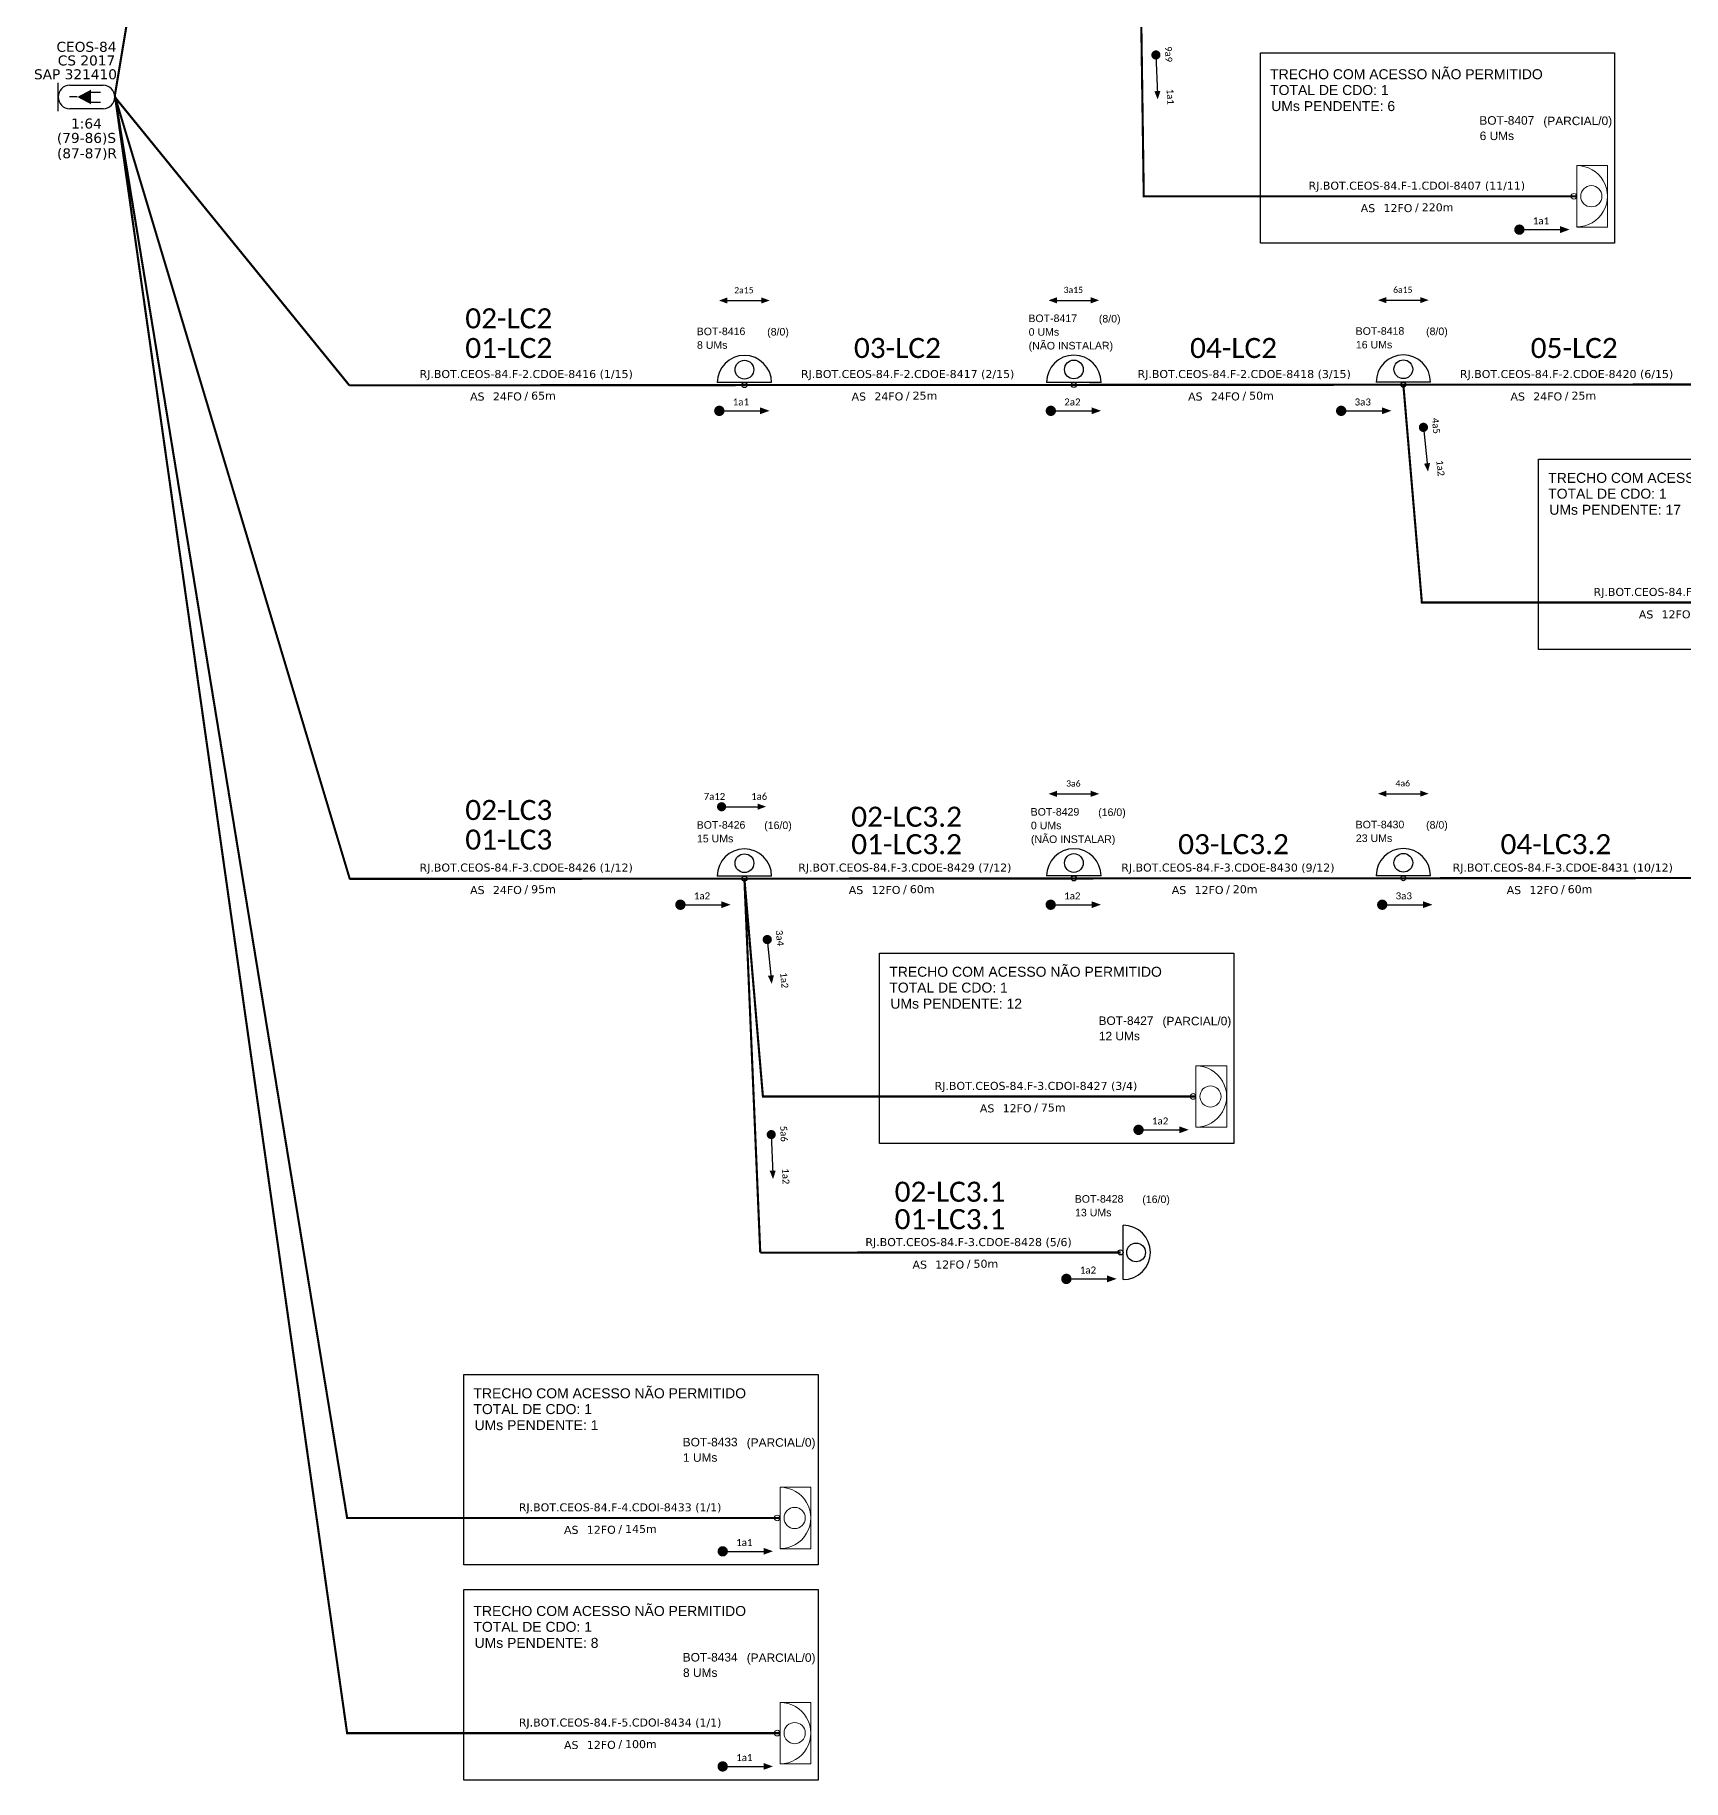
# Model space of a CAD drawing. Extents: x -11505 to -10818, y 2419 to 3408.
# Drawn here: x -11505.1 to -11144.7, y 2419.1 to 2800.8 of the extents above; entities that cross this region are included whole.
import ezdxf
from ezdxf.enums import TextEntityAlignment as Align

# ---------------------------------------------------------------- set-up
doc = ezdxf.new("R2010")
doc.units = ezdxf.units.DM
doc.header["$MEASUREMENT"] = 0
for name, color, linetype, lineweight in [("20.0-LEGENDA DOS CDO'S", 1, 'Continuous', 0), ('20.2-CDO_POSTE', 1, 'Continuous', 5), ('40.1-ETIQUETAS', 1, 'Continuous', 20)]:
    doc.layers.add(name, color=color, linetype=linetype, lineweight=lineweight)
for name, color, linetype in [('20.4-CEOS', 1, 'Continuous'), ('CAP a instalar', 1, 'Continuous'), ('label_cabos', 7, 'Continuous'), ('SETA', 7, 'Continuous'), ('UNIFILAR', 7, 'Continuous')]:
    doc.layers.add(name, color=color, linetype=linetype)
doc.styles.add('ARIAL', font='arial.ttf')
doc.styles.add('siredit', font='verdana.ttf')
doc.styles.get("Standard").update_dxf_attribs({"font": 'arial.ttf'})
doc.linetypes.add('FENCELINE1', pattern='A,0.25,-0.1,[133,ltypeshp.shx,S=0.1,R=0,X=-0.1,Y=0],-0.1,1', length=1.45)

# ---------------------------------------------------------------- blocks, each defined once
blk = doc.blocks.new('CEOS_RP_CT_DRT')
at = {"layer": '20.4-CEOS', "color": 0}
for p, q in [((-4.54, 1.19), (-1.19, 1.19)), ((-1.19, -1.19), (-4.54, -1.19))]:
    blk.add_line(p, q, dxfattribs=at)
for points in [[(-5.73, -1.43), (-5.73, 1.44)], [(-3.79, 0), (-4.59, 0)], [(-2.47, 0.48), (-1.45, 0.48)], [(-2.47, -0.52), (-1.45, -0.52)]]:
    blk.add_lwpolyline(points, dxfattribs=at)
blk.add_lwpolyline([(-3.79, 0, 0, 1.47, 0), (-2.41, 0, 1.47, 1.47, 0)], format="xyseb", dxfattribs=at)
for centre, start, end in [((-4.54, 0), 90, 270), ((-1.19, 0), 270, 90)]:
    blk.add_arc(centre, 1.19, start, end, dxfattribs=at)
at = {"layer": '20.4-CEOS', "color": 7, "style": 'siredit'}
for tag, p in [('Nº_DA_CEOS', (-2.86, 5.6)), ('LOCAL', (-2.86, 4.24)), ('SAP', (-2.86, 2.78)), ('RACIO_SPLITAGEM', (-2.86, -1.88)), ('FIBRAS_SPLITTER', (-2.86, -3.58)), ('FIBRAS_TOP_C', (-2.86, -5.08)), ('RESERVA_FINAIS', (-2.86, -6.39))]:
    blk.add_attdef(tag, text='', height=1.01, dxfattribs=at).set_placement(p, align=Align.TOP_CENTER)
blk = doc.blocks.new('CDOE POSTE_')
at = {"color": 1}
blk.add_line((12.92, -5.49), (-2.38, -5.49), dxfattribs=at)
for centre, radius in [((5.27, -1.86), 2.64), ((5.27, -6.2), 0.708)]:
    blk.add_circle(centre, radius, dxfattribs=at)
blk.add_arc((5.27, -5.49), 7.65, 0, 180, dxfattribs=at)
blk = doc.blocks.new('CDOE-TEXTO PADRÃO')
at = {"layer": "20.0-LEGENDA DOS CDO'S", "color": 0, "style": 'ARIAL'}
for tag, p in [('CDO_N', (0.49, 7.39)), ('CORDOALHA', (0.5, 4.33)), ('SAP', (0.51, 1.67)), ('SPLITER_1', (0.59, -0.91)), ('SPLITER_2', (0.6, -3.55)), ('(XX-XX_F)S', (0.54, -8.29)), ('(XX-XX_L)S', (0.55, -10.83)), ('UMS', (0.55, -13.15))]:
    blk.add_attdef(tag, p, '', height=1.7, rotation=0.118, dxfattribs=at)
blk.add_attdef('FIBRAS_UTILIZADAS', text='', height=1.7, rotation=0.118, dxfattribs=at).set_placement((19.77, 7.43), align=Align.CENTER)
blk = doc.blocks.new('ETIQUETA_RS5F')
at = {"layer": '40.1-ETIQUETAS', "color": 0, "style": 'siredit'}
blk.add_text('/', height=1.5, dxfattribs=at).set_placement((1.55, -1.95), align=Align.MIDDLE_RIGHT)
for tag, p in [('ETIQUETA_R_PRIMARIA', (1.18, 4.1)), ('ETIQUETA_R_SECUNDARIA', (1.18, 2.1)), ('F_ATIVAS/F_MORTAS', (1.11, -4.24))]:
    blk.add_attdef(tag, text='', height=1.5, dxfattribs=at).set_placement(p, align=Align.MIDDLE_CENTER)
for tag, p in [('TIPO_CABO', (-6.62, -2.12)), ('CAP_CABO', (0.37, -2.09))]:
    blk.add_attdef(tag, text='', height=1.5, dxfattribs=at).set_placement(p, align=Align.MIDDLE_RIGHT)
blk.add_attdef('METROS', text='', height=1.5, dxfattribs=at).set_placement((2.11, -1.95), align=Align.MIDDLE_LEFT)
for tag, p in [('FUSÃO_1', (0.82, -8.39)), ('FUSÃO_2', (0.82, -10.6)), ('FUSÃO_3', (0.82, -12.93)), ('FUSÃO_4', (0.82, -15.14)), ('FUSÃO_5', (0.82, -17.16))]:
    blk.add_attdef(tag, text='', height=1.5, dxfattribs=at).set_placement(p, align=Align.CENTER)
blk = doc.blocks.new('SAN')
at = {"layer": 'SETA'}
blk.add_lwpolyline([(-2.58, 0), (6.02, 0)], dxfattribs=at)
for points in [[(-2.1, -0.66), (-3.93, 0), (-2.1, 0.67)], [(5.33, 0.68), (7.16, 0.01), (5.33, -0.65)]]:
    blk.add_solid(points, dxfattribs=at)

msp = doc.modelspace()

# ---------------------------------------------------------------- linework, layer by layer
at = {"color": 8}
for p, q in [((-11271.98, 2724.77), (-11283.88, 2724.77)), ((-11271.98, 2616.85), (-11283.88, 2616.85))]:
    msp.add_line(p, q, dxfattribs=at)
for points, const_width in [([(-11260.01, 2796.87, 1), (-11259.97, 2795.87, 1)], 1), ([(-11181.06, 2758.17, 1), (-11179.93, 2758.17, 1)], 1.13), ([(-11356.03, 2718.55, 1), (-11354.9, 2718.55, 1)], 1.13), ([(-11283.53, 2718.55, 1), (-11282.4, 2718.55, 1)], 1.13), ([(-11220.03, 2718.55, 1), (-11218.9, 2718.55, 1)], 1.13), ([(-11201.53, 2715.44, 1), (-11201.43, 2714.44, 1)], 1), ([(-11355.47, 2631.98, 1), (-11354.47, 2631.98, 1)], 1), ([(-11364.53, 2610.55, 1), (-11363.4, 2610.55, 1)], 1.13), ([(-11283.55, 2610.55, 1), (-11282.43, 2610.55, 1)], 1.13), ([(-11211.05, 2610.55, 1), (-11209.93, 2610.55, 1)], 1.13), ([(-11345.03, 2603.44, 1), (-11344.93, 2602.44, 1)], 1), ([(-11344.13, 2560.79, 1), (-11344.09, 2559.8, 1)], 1), ([(-11264.35, 2561.32, 1), (-11263.22, 2561.32, 1)], 1.13), ([(-11280.13, 2528.73, 1), (-11279, 2528.73, 1)], 1.13), ([(-11355.29, 2469.16, 1), (-11354.16, 2469.16, 1)], 1.13), ([(-11355.29, 2422.12, 1), (-11354.16, 2422.12, 1)], 1.13)]:
    msp.add_lwpolyline(points, format="xyb", close=True, dxfattribs=dict(const_width=const_width))
at = {"color": 3}
for points in [[(-11237.13, 2796.83), (-11159.66, 2796.83), (-11159.66, 2755.19), (-11237.13, 2755.19)], [(-11176.31, 2708), (-11098.84, 2708), (-11098.84, 2666.35), (-11176.31, 2666.35)], [(-11320.41, 2599.99), (-11242.95, 2599.99), (-11242.95, 2558.34), (-11320.41, 2558.34)], [(-11411.35, 2507.83), (-11333.88, 2507.83), (-11333.88, 2466.18), (-11411.35, 2466.18)], [(-11411.35, 2460.78), (-11333.88, 2460.78), (-11333.88, 2419.14), (-11411.35, 2419.14)]]:
    msp.add_lwpolyline(points, close=True, dxfattribs=at)
at = {"color": 8}
for centre, radius in [((-11277.93, 2727.6), 2.05), ((-11277.92, 2724.22), 0.551), ((-11277.93, 2619.68), 2.05), ((-11277.92, 2616.3), 0.551)]:
    msp.add_circle(centre, radius, dxfattribs=at)
for centre in [(-11277.93, 2724.77), (-11277.93, 2616.85)]:
    msp.add_arc(centre, 5.95, 0, 180, dxfattribs=at)
at = {"layer": '40.1-ETIQUETAS', "color": 8}
for p, q in [((-11167.95, 2758.76), (-11167.95, 2772.18)), ((-11251.23, 2561.91), (-11251.23, 2575.33)), ((-11342.17, 2469.75), (-11342.17, 2483.17)), ((-11342.17, 2422.7), (-11342.17, 2436.12))]:
    msp.add_line(p, q, dxfattribs=at)
for points in [[(-11167.95, 2772.18), (-11161.23, 2772.18), (-11161.23, 2758.73), (-11167.95, 2758.73)], [(-11251.23, 2575.33), (-11244.51, 2575.33), (-11244.51, 2561.88), (-11251.23, 2561.88)], [(-11342.17, 2483.17), (-11335.45, 2483.17), (-11335.45, 2469.72), (-11342.17, 2469.72)], [(-11342.17, 2436.12), (-11335.45, 2436.12), (-11335.45, 2422.68), (-11342.17, 2422.68)]]:
    msp.add_lwpolyline(points, close=True, dxfattribs=at)
for centre, major_axis, start_param, end_param in [((-11167.95, 2765.47), (-4.74, 4.74), 2.356194, 5.497787), ((-11164.76, 2765.47), (1.64, 1.64), 3.926991, 10.210176), ((-11168.57, 2765.46), (-0.439, 0.439), 2.356194490191767, 8.639379797371353), ((-11251.23, 2568.62), (-4.74, 4.74), 2.356194, 5.497787), ((-11251.85, 2568.62), (-0.439, 0.439), 2.356194490191767, 8.639379797371353), ((-11248.05, 2568.62), (1.64, 1.64), 3.926991, 10.210176), ((-11342.17, 2476.46), (-4.74, 4.74), 2.356194, 5.497787), ((-11342.79, 2476.46), (-0.439, 0.439), 2.356194490191767, 8.639379797371353), ((-11338.98, 2476.46), (1.64, 1.64), 3.926991, 10.210176), ((-11342.17, 2429.41), (-4.74, 4.74), 2.356194, 5.497787), ((-11338.98, 2429.41), (1.64, 1.64), 3.926991, 10.210176), ((-11342.79, 2429.41), (-0.439, 0.439), 2.356194490191767, 8.639379797371353)]:
    msp.add_ellipse(centre, major_axis=major_axis, ratio=1, start_param=start_param, end_param=end_param, dxfattribs=at)
at = {"layer": 'CAP a instalar', "linetype": 'FENCELINE1', "ltscale": 7, "const_width": 0.467}
for points in [[(-11487.67, 2787.43), (-11436.37, 3096.03)], [(-11436.28, 2616.2), (-11487.67, 2787.43)], [(-11487.67, 2787.18), (-11436.37, 2724.12)], [(-11436.37, 2724.12), (-11349.98, 2724.18)], [(-11349.98, 2724.18), (-11277.92, 2724.22)], [(-11277.92, 2724.22), (-11205.87, 2724.26)], [(-11205.87, 2724.26), (-11133.82, 2724.31)], [(-11436.37, 2616.2), (-11349.98, 2616.25)], [(-11349.98, 2616.26), (-11277.92, 2616.3)], [(-11349.98, 2616.26), (-11346.51, 2534.48)], [(-11277.92, 2616.3), (-11205.87, 2616.34)], [(-11205.87, 2616.34), (-11133.82, 2616.39)], [(-11346.51, 2534.48), (-11267.7, 2534.52)]]:
    msp.add_lwpolyline(points, dxfattribs=at)
at = {"layer": 'CAP a instalar', "color": 8, "linetype": 'FENCELINE1', "ltscale": 7, "const_width": 0.467}
for points in [[(-11266.69, 3048.32), (-11262.64, 2765.46), (-11167.95, 2765.46)], [(-11487.67, 2787.67), (-11436.86, 2476.46), (-11342.17, 2476.46)], [(-11487.67, 2787.67), (-11436.86, 2429.41), (-11342.17, 2429.41)], [(-11205.87, 2724.26), (-11201.82, 2676.63), (-11107.13, 2676.63)], [(-11349.98, 2616.25), (-11345.93, 2568.62), (-11251.23, 2568.62)]]:
    msp.add_lwpolyline(points, dxfattribs=at)
at = {"layer": 'SETA'}
for points in [[(-11259.99, 2796.37), (-11259.65, 2787.78)], [(-11180.5, 2758.17), (-11170.8, 2758.17)], [(-11355.47, 2718.55), (-11345.77, 2718.55)], [(-11282.97, 2718.55), (-11273.27, 2718.55)], [(-11219.47, 2718.55), (-11209.77, 2718.55)], [(-11201.48, 2714.94), (-11200.62, 2706.39)], [(-11354.97, 2631.98), (-11346.37, 2631.98)], [(-11363.97, 2610.55), (-11354.27, 2610.55)], [(-11282.99, 2610.55), (-11273.29, 2610.55)], [(-11210.49, 2610.55), (-11200.79, 2610.55)], [(-11344.98, 2602.94), (-11344.12, 2594.39)], [(-11263.78, 2561.32), (-11254.09, 2561.32)], [(-11344.11, 2560.29), (-11343.77, 2551.7)], [(-11279.57, 2528.73), (-11269.87, 2528.73)], [(-11354.72, 2469.16), (-11345.03, 2469.16)], [(-11354.72, 2422.12), (-11345.03, 2422.12)]]:
    msp.add_lwpolyline(points, dxfattribs=at)
for points in [[(-11259, 2788.49), (-11259.59, 2786.64), (-11260.33, 2788.44)], [(-11171.58, 2758.94), (-11169.51, 2758.18), (-11171.58, 2757.43)], [(-11346.55, 2719.31), (-11344.48, 2718.56), (-11346.55, 2717.81)], [(-11274.05, 2719.31), (-11271.98, 2718.56), (-11274.05, 2717.81)], [(-11210.55, 2719.31), (-11208.48, 2718.56), (-11210.55, 2717.81)], [(-11200.01, 2707.14), (-11200.49, 2705.25), (-11201.34, 2707.01)], [(-11347.06, 2632.66), (-11345.23, 2632), (-11347.06, 2631.33)], [(-11355.05, 2611.31), (-11352.98, 2610.56), (-11355.05, 2609.81)], [(-11274.07, 2611.31), (-11272, 2610.56), (-11274.07, 2609.81)], [(-11201.57, 2611.31), (-11199.5, 2610.56), (-11201.57, 2609.81)], [(-11343.51, 2595.14), (-11343.99, 2593.25), (-11344.84, 2595.01)], [(-11254.86, 2562.09), (-11252.8, 2561.34), (-11254.86, 2560.59)], [(-11343.12, 2552.42), (-11343.71, 2550.56), (-11344.45, 2552.37)], [(-11270.65, 2529.49), (-11268.58, 2528.74), (-11270.65, 2527.99)], [(-11345.8, 2469.93), (-11343.74, 2469.18), (-11345.8, 2468.42)], [(-11345.8, 2422.88), (-11343.74, 2422.13), (-11345.8, 2421.38)]]:
    msp.add_solid(points, dxfattribs=at)

# ---------------------------------------------------------------- block references
at = {"layer": '20.2-CDO_POSTE'}
ref = msp.add_blockref('CDOE-TEXTO PADRÃO', (-11353.32, 2724.02), dxfattribs=dict(at, xscale=0.972000002861023, yscale=0.972000002861023, zscale=0.9719999999999998))
ref.add_attrib('CDO_N', 'BOT-8416', (-11360.41, 2735.09), dxfattribs={"layer": "20.0-LEGENDA DOS CDO'S", "color": 0, "height": 1.652, "rotation": 0.118, "style": 'ARIAL'})
ref.add_attrib('CORDOALHA', '8 UMs', (-11360.35, 2732.11), dxfattribs={"layer": "20.0-LEGENDA DOS CDO'S", "color": 0, "height": 1.652, "rotation": 0.118, "style": 'ARIAL'})
ref.add_attrib('FIBRAS_UTILIZADAS', '       (8/0)', dxfattribs={"layer": "20.0-LEGENDA DOS CDO'S", "color": 0, "height": 1.6523, "rotation": 0.118, "style": 'ARIAL'}).set_placement((-11344.87, 2735.01), align=Align.CENTER)
at = {"layer": '20.2-CDO_POSTE', "color": 8}
ref = msp.add_blockref('CDOE-TEXTO PADRÃO', (-11280.78, 2726.88), dxfattribs=dict(at, xscale=0.972000002861023, yscale=0.972000002861023, zscale=0.9719999999999998))
ref.add_attrib('CDO_N', 'BOT-8417', (-11287.87, 2737.95), dxfattribs={"layer": "20.0-LEGENDA DOS CDO'S", "color": 0, "height": 1.652, "rotation": 0.118, "style": 'ARIAL'})
ref.add_attrib('CORDOALHA', '0 UMs', (-11287.81, 2734.97), dxfattribs={"layer": "20.0-LEGENDA DOS CDO'S", "color": 0, "height": 1.652, "rotation": 0.118, "style": 'ARIAL'})
ref.add_attrib('SAP', '(NÃO INSTALAR)', (-11287.81, 2731.96), dxfattribs={"layer": "20.0-LEGENDA DOS CDO'S", "color": 0, "height": 1.6523, "rotation": 0.118, "style": 'ARIAL'})
ref.add_attrib('FIBRAS_UTILIZADAS', '       (8/0)', dxfattribs={"layer": "20.0-LEGENDA DOS CDO'S", "color": 0, "height": 1.6523, "rotation": 0.118, "style": 'ARIAL'}).set_placement((-11272.33, 2737.87), align=Align.CENTER)
at = {"layer": '20.2-CDO_POSTE'}
ref = msp.add_blockref('CDOE-TEXTO PADRÃO', (-11209.22, 2724.11), dxfattribs=dict(at, xscale=0.972000002861023, yscale=0.972000002861023, zscale=0.9719999999999998))
ref.add_attrib('CDO_N', 'BOT-8418', (-11216.31, 2735.17), dxfattribs={"layer": "20.0-LEGENDA DOS CDO'S", "color": 0, "height": 1.652, "rotation": 0.118, "style": 'ARIAL'})
ref.add_attrib('CORDOALHA', '16 UMs', (-11216.25, 2732.19), dxfattribs={"layer": "20.0-LEGENDA DOS CDO'S", "color": 0, "height": 1.652, "rotation": 0.118, "style": 'ARIAL'})
ref.add_attrib('FIBRAS_UTILIZADAS', '       (8/0)', dxfattribs={"layer": "20.0-LEGENDA DOS CDO'S", "color": 0, "height": 1.6523, "rotation": 0.118, "style": 'ARIAL'}).set_placement((-11200.77, 2735.1), align=Align.CENTER)
at = {"layer": '20.2-CDO_POSTE', "color": 8}
ref = msp.add_blockref('CDOE-TEXTO PADRÃO', (-11280.29, 2618.96), dxfattribs=dict(at, xscale=0.972000002861023, yscale=0.972000002861023, zscale=0.9719999999999998))
ref.add_attrib('CDO_N', 'BOT-8429', (-11287.38, 2630.03), dxfattribs={"layer": "20.0-LEGENDA DOS CDO'S", "color": 0, "height": 1.652, "rotation": 0.118, "style": 'ARIAL'})
ref.add_attrib('CORDOALHA', '0 UMs', (-11287.32, 2627.05), dxfattribs={"layer": "20.0-LEGENDA DOS CDO'S", "color": 0, "height": 1.652, "rotation": 0.118, "style": 'ARIAL'})
ref.add_attrib('SAP', '(NÃO INSTALAR)', (-11287.32, 2624.04), dxfattribs={"layer": "20.0-LEGENDA DOS CDO'S", "color": 0, "height": 1.6523, "rotation": 0.118, "style": 'ARIAL'})
ref.add_attrib('FIBRAS_UTILIZADAS', '       (16/0)', dxfattribs={"layer": "20.0-LEGENDA DOS CDO'S", "color": 0, "height": 1.6523, "rotation": 0.118, "style": 'ARIAL'}).set_placement((-11271.84, 2629.95), align=Align.CENTER)
at = {"layer": '20.2-CDO_POSTE'}
ref = msp.add_blockref('CDOE-TEXTO PADRÃO', (-11353.32, 2616.1), dxfattribs=dict(at, xscale=0.972000002861023, yscale=0.972000002861023, zscale=0.9719999999999998))
ref.add_attrib('CDO_N', 'BOT-8426', (-11360.41, 2627.17), dxfattribs={"layer": "20.0-LEGENDA DOS CDO'S", "color": 0, "height": 1.652, "rotation": 0.118, "style": 'ARIAL'})
ref.add_attrib('CORDOALHA', '15 UMs', (-11360.35, 2624.19), dxfattribs={"layer": "20.0-LEGENDA DOS CDO'S", "color": 0, "height": 1.652, "rotation": 0.118, "style": 'ARIAL'})
ref.add_attrib('FIBRAS_UTILIZADAS', '       (16/0)', dxfattribs={"layer": "20.0-LEGENDA DOS CDO'S", "color": 0, "height": 1.6523, "rotation": 0.118, "style": 'ARIAL'}).set_placement((-11344.87, 2627.09), align=Align.CENTER)
ref = msp.add_blockref('CDOE-TEXTO PADRÃO', (-11209.22, 2616.19), dxfattribs=dict(at, xscale=0.972000002861023, yscale=0.972000002861023, zscale=0.9719999999999998))
ref.add_attrib('CDO_N', 'BOT-8430', (-11216.31, 2627.25), dxfattribs={"layer": "20.0-LEGENDA DOS CDO'S", "color": 0, "height": 1.652, "rotation": 0.118, "style": 'ARIAL'})
ref.add_attrib('CORDOALHA', '23 UMs', (-11216.25, 2624.27), dxfattribs={"layer": "20.0-LEGENDA DOS CDO'S", "color": 0, "height": 1.652, "rotation": 0.118, "style": 'ARIAL'})
ref.add_attrib('FIBRAS_UTILIZADAS', '       (8/0)', dxfattribs={"layer": "20.0-LEGENDA DOS CDO'S", "color": 0, "height": 1.6523, "rotation": 0.118, "style": 'ARIAL'}).set_placement((-11200.77, 2627.18), align=Align.CENTER)
ref = msp.add_blockref('CDOE-TEXTO PADRÃO', (-11270.64, 2534.32), dxfattribs=dict(at, xscale=0.972000002861023, yscale=0.972000002861023, zscale=0.9719999999999998))
ref.add_attrib('CDO_N', 'BOT-8428', (-11277.73, 2545.39), dxfattribs={"layer": "20.0-LEGENDA DOS CDO'S", "color": 0, "height": 1.652, "rotation": 0.118, "style": 'ARIAL'})
ref.add_attrib('CORDOALHA', '13 UMs', (-11277.67, 2542.41), dxfattribs={"layer": "20.0-LEGENDA DOS CDO'S", "color": 0, "height": 1.652, "rotation": 0.118, "style": 'ARIAL'})
ref.add_attrib('FIBRAS_UTILIZADAS', '       (16/0)', dxfattribs={"layer": "20.0-LEGENDA DOS CDO'S", "color": 0, "height": 1.6523, "rotation": 0.118, "style": 'ARIAL'}).set_placement((-11262.19, 2545.31), align=Align.CENTER)
at = {"layer": '20.4-CEOS'}
ref = msp.add_blockref('CEOS_RP_CT_DRT', (-11487.67, 2787.18), dxfattribs=dict(at, xscale=2.161665797233582, yscale=2.161665797233582, zscale=2.161665791999999))
ref.add_attrib('Nº_DA_CEOS', 'CEOS-84', dxfattribs={"color": 7, "height": 2.183, "style": 'siredit'}).set_placement((-11493.86, 2799.24), align=Align.TOP_CENTER)
ref.add_attrib('LOCAL', 'CS 2017', dxfattribs={"color": 7, "height": 2.183, "style": 'siredit'}).set_placement((-11493.86, 2796.26), align=Align.TOP_CENTER)
ref.add_attrib('SAP', 'SAP 321410', dxfattribs={"color": 7, "height": 2.183, "style": 'siredit'}).set_placement((-11496.27, 2793.24), align=Align.TOP_CENTER)
ref.add_attrib('RACIO_SPLITAGEM', '1:64', dxfattribs={"color": 7, "height": 2.183, "style": 'siredit'}).set_placement((-11493.86, 2782.47), align=Align.TOP_CENTER)
ref.add_attrib('FIBRAS_SPLITTER', '(79-86)S', dxfattribs={"color": 7, "height": 2.183, "style": 'siredit'}).set_placement((-11493.86, 2779.32), align=Align.TOP_CENTER)
ref.add_attrib('RESERVA_FINAIS', '(87-87)R', dxfattribs={"color": 7, "height": 2.183, "style": 'siredit'}).set_placement((-11493.75, 2775.95), align=Align.TOP_CENTER)
at = {"layer": '40.1-ETIQUETAS', "color": 8}
ref = msp.add_blockref('CDOE-TEXTO PADRÃO', (-11181.25, 2768.63), dxfattribs=dict(at, xscale=1.09648293559315, yscale=1.09648293559315, zscale=1.09648293559315))
ref.add_attrib('CDO_N', 'BOT-8407', (-11189.25, 2781.11), dxfattribs={"layer": "20.0-LEGENDA DOS CDO'S", "color": 0, "height": 1.864, "rotation": 0.118, "style": 'ARIAL'})
ref.add_attrib('CORDOALHA', '6 UMs', (-11189.18, 2777.75), dxfattribs={"layer": "20.0-LEGENDA DOS CDO'S", "color": 0, "height": 1.864, "rotation": 0.118, "style": 'ARIAL'})
ref.add_attrib('FIBRAS_UTILIZADAS', '           (PARCIAL/0)', dxfattribs={"layer": "20.0-LEGENDA DOS CDO'S", "color": 0, "height": 1.8639, "rotation": 0.118, "style": 'ARIAL'}).set_placement((-11171.71, 2781.02), align=Align.CENTER)
ref = msp.add_blockref('ETIQUETA_RS5F', (-11204.31, 2765.33), dxfattribs=dict(at, xscale=1.16639998499977, yscale=1.16639998499977, zscale=1.16639998499977))
ref.add_attrib('ETIQUETA_R_SECUNDARIA', 'RJ.BOT.CEOS-84.F-1.CDOI-8407 (11/11)', dxfattribs={"color": 0, "height": 1.7496, "style": 'siredit'}).set_placement((-11202.93, 2767.79), align=Align.MIDDLE_CENTER)
ref.add_attrib('TIPO_CABO', 'AS', dxfattribs={"color": 0, "height": 1.75, "style": 'siredit'}).set_placement((-11212.03, 2762.87), align=Align.MIDDLE_RIGHT)
ref.add_attrib('CAP_CABO', '12FO', dxfattribs={"color": 0, "height": 1.75, "style": 'siredit'}).set_placement((-11203.89, 2762.89), align=Align.MIDDLE_RIGHT)
ref.add_attrib('METROS', '220m', dxfattribs={"color": 0, "height": 1.75, "style": 'siredit'}).set_placement((-11201.85, 2763.05), align=Align.MIDDLE_LEFT)
at = {"layer": '40.1-ETIQUETAS'}
ref = msp.add_blockref('ETIQUETA_RS5F', (-11399.08, 2724.15), dxfattribs=dict(at, xscale=1.166399984998861, yscale=1.166399984999771, zscale=1.166399984999999))
ref.add_attrib('ETIQUETA_R_SECUNDARIA', 'RJ.BOT.CEOS-84.F-2.CDOE-8416 (1/15)', dxfattribs={"color": 0, "height": 1.7496, "style": 'siredit'}).set_placement((-11397.7, 2726.6), align=Align.MIDDLE_CENTER)
ref.add_attrib('TIPO_CABO', 'AS', dxfattribs={"color": 0, "height": 1.75, "style": 'siredit'}).set_placement((-11406.8, 2721.68), align=Align.MIDDLE_RIGHT)
ref.add_attrib('CAP_CABO', '24FO', dxfattribs={"color": 0, "height": 1.75, "style": 'siredit'}).set_placement((-11398.65, 2721.71), align=Align.MIDDLE_RIGHT)
ref.add_attrib('METROS', '65m', dxfattribs={"color": 0, "height": 1.75, "style": 'siredit'}).set_placement((-11396.62, 2721.87), align=Align.MIDDLE_LEFT)
ref = msp.add_blockref('ETIQUETA_RS5F', (-11315.66, 2724.15), dxfattribs=dict(at, xscale=1.166399984998861, yscale=1.166399984999771, zscale=1.166399984999999))
ref.add_attrib('ETIQUETA_R_SECUNDARIA', 'RJ.BOT.CEOS-84.F-2.CDOE-8417 (2/15)', dxfattribs={"color": 0, "height": 1.7496, "style": 'siredit'}).set_placement((-11314.28, 2726.6), align=Align.MIDDLE_CENTER)
ref.add_attrib('TIPO_CABO', 'AS', dxfattribs={"color": 0, "height": 1.75, "style": 'siredit'}).set_placement((-11323.37, 2721.68), align=Align.MIDDLE_RIGHT)
ref.add_attrib('CAP_CABO', '24FO', dxfattribs={"color": 0, "height": 1.75, "style": 'siredit'}).set_placement((-11315.23, 2721.71), align=Align.MIDDLE_RIGHT)
ref.add_attrib('METROS', '25m', dxfattribs={"color": 0, "height": 1.75, "style": 'siredit'}).set_placement((-11313.19, 2721.87), align=Align.MIDDLE_LEFT)
ref = msp.add_blockref('ETIQUETA_RS5F', (-11242.06, 2724.15), dxfattribs=dict(at, xscale=1.166399984998861, yscale=1.166399984999771, zscale=1.166399984999999))
ref.add_attrib('ETIQUETA_R_SECUNDARIA', 'RJ.BOT.CEOS-84.F-2.CDOE-8418 (3/15)', dxfattribs={"color": 0, "height": 1.7496, "style": 'siredit'}).set_placement((-11240.68, 2726.6), align=Align.MIDDLE_CENTER)
ref.add_attrib('TIPO_CABO', 'AS', dxfattribs={"color": 0, "height": 1.75, "style": 'siredit'}).set_placement((-11249.78, 2721.68), align=Align.MIDDLE_RIGHT)
ref.add_attrib('CAP_CABO', '24FO', dxfattribs={"color": 0, "height": 1.75, "style": 'siredit'}).set_placement((-11241.64, 2721.71), align=Align.MIDDLE_RIGHT)
ref.add_attrib('METROS', '50m', dxfattribs={"color": 0, "height": 1.75, "style": 'siredit'}).set_placement((-11239.6, 2721.87), align=Align.MIDDLE_LEFT)
ref = msp.add_blockref('ETIQUETA_RS5F', (-11171.56, 2724.15), dxfattribs=dict(at, xscale=1.166399984998861, yscale=1.166399984999771, zscale=1.166399984999999))
ref.add_attrib('ETIQUETA_R_SECUNDARIA', 'RJ.BOT.CEOS-84.F-2.CDOE-8420 (6/15)', dxfattribs={"color": 0, "height": 1.7496, "style": 'siredit'}).set_placement((-11170.18, 2726.6), align=Align.MIDDLE_CENTER)
ref.add_attrib('TIPO_CABO', 'AS', dxfattribs={"color": 0, "height": 1.75, "style": 'siredit'}).set_placement((-11179.28, 2721.68), align=Align.MIDDLE_RIGHT)
ref.add_attrib('CAP_CABO', '24FO', dxfattribs={"color": 0, "height": 1.75, "style": 'siredit'}).set_placement((-11171.14, 2721.71), align=Align.MIDDLE_RIGHT)
ref.add_attrib('METROS', '25m', dxfattribs={"color": 0, "height": 1.75, "style": 'siredit'}).set_placement((-11169.1, 2721.87), align=Align.MIDDLE_LEFT)
at = {"layer": '40.1-ETIQUETAS', "color": 8}
ref = msp.add_blockref('ETIQUETA_RS5F', (-11143.5, 2676.49), dxfattribs=dict(at, xscale=1.16639998499977, yscale=1.16639998499977, zscale=1.16639998499977))
ref.add_attrib('ETIQUETA_R_SECUNDARIA', 'RJ.BOT.CEOS-84.F-2.CDOI-8419 (4/5)', dxfattribs={"color": 0, "height": 1.7496, "style": 'siredit'}).set_placement((-11142.12, 2678.95), align=Align.MIDDLE_CENTER)
ref.add_attrib('TIPO_CABO', 'AS', dxfattribs={"color": 0, "height": 1.75, "style": 'siredit'}).set_placement((-11151.21, 2674.03), align=Align.MIDDLE_RIGHT)
ref.add_attrib('CAP_CABO', '12FO', dxfattribs={"color": 0, "height": 1.75, "style": 'siredit'}).set_placement((-11143.07, 2674.05), align=Align.MIDDLE_RIGHT)
ref.add_attrib('METROS', '90m', dxfattribs={"color": 0, "height": 1.75, "style": 'siredit'}).set_placement((-11141.03, 2674.22), align=Align.MIDDLE_LEFT)
at = {"layer": '40.1-ETIQUETAS'}
ref = msp.add_blockref('ETIQUETA_RS5F', (-11399.08, 2616.23), dxfattribs=dict(at, xscale=1.166399984998861, yscale=1.166399984999771, zscale=1.166399984999999))
ref.add_attrib('ETIQUETA_R_SECUNDARIA', 'RJ.BOT.CEOS-84.F-3.CDOE-8426 (1/12)', dxfattribs={"color": 0, "height": 1.7496, "style": 'siredit'}).set_placement((-11397.7, 2618.68), align=Align.MIDDLE_CENTER)
ref.add_attrib('TIPO_CABO', 'AS', dxfattribs={"color": 0, "height": 1.75, "style": 'siredit'}).set_placement((-11406.8, 2613.76), align=Align.MIDDLE_RIGHT)
ref.add_attrib('CAP_CABO', '24FO', dxfattribs={"color": 0, "height": 1.75, "style": 'siredit'}).set_placement((-11398.65, 2613.78), align=Align.MIDDLE_RIGHT)
ref.add_attrib('METROS', '95m', dxfattribs={"color": 0, "height": 1.75, "style": 'siredit'}).set_placement((-11396.62, 2613.95), align=Align.MIDDLE_LEFT)
ref = msp.add_blockref('ETIQUETA_RS5F', (-11316.28, 2616.23), dxfattribs=dict(at, xscale=1.166399984998861, yscale=1.166399984999771, zscale=1.166399984999999))
ref.add_attrib('ETIQUETA_R_SECUNDARIA', 'RJ.BOT.CEOS-84.F-3.CDOE-8429 (7/12)', dxfattribs={"color": 0, "height": 1.7496, "style": 'siredit'}).set_placement((-11314.9, 2618.68), align=Align.MIDDLE_CENTER)
ref.add_attrib('TIPO_CABO', 'AS', dxfattribs={"color": 0, "height": 1.75, "style": 'siredit'}).set_placement((-11323.99, 2613.76), align=Align.MIDDLE_RIGHT)
ref.add_attrib('CAP_CABO', '12FO', dxfattribs={"color": 0, "height": 1.75, "style": 'siredit'}).set_placement((-11315.85, 2613.78), align=Align.MIDDLE_RIGHT)
ref.add_attrib('METROS', '60m', dxfattribs={"color": 0, "height": 1.75, "style": 'siredit'}).set_placement((-11313.81, 2613.95), align=Align.MIDDLE_LEFT)
ref = msp.add_blockref('ETIQUETA_RS5F', (-11245.63, 2616.23), dxfattribs=dict(at, xscale=1.166399984998861, yscale=1.166399984999771, zscale=1.166399984999999))
ref.add_attrib('ETIQUETA_R_SECUNDARIA', 'RJ.BOT.CEOS-84.F-3.CDOE-8430 (9/12)', dxfattribs={"color": 0, "height": 1.7496, "style": 'siredit'}).set_placement((-11244.25, 2618.68), align=Align.MIDDLE_CENTER)
ref.add_attrib('TIPO_CABO', 'AS', dxfattribs={"color": 0, "height": 1.75, "style": 'siredit'}).set_placement((-11253.35, 2613.76), align=Align.MIDDLE_RIGHT)
ref.add_attrib('CAP_CABO', '12FO', dxfattribs={"color": 0, "height": 1.75, "style": 'siredit'}).set_placement((-11245.2, 2613.78), align=Align.MIDDLE_RIGHT)
ref.add_attrib('METROS', '20m', dxfattribs={"color": 0, "height": 1.75, "style": 'siredit'}).set_placement((-11243.17, 2613.95), align=Align.MIDDLE_LEFT)
ref = msp.add_blockref('ETIQUETA_RS5F', (-11172.39, 2616.23), dxfattribs=dict(at, xscale=1.166399984998861, yscale=1.166399984999771, zscale=1.166399984999999))
ref.add_attrib('ETIQUETA_R_SECUNDARIA', 'RJ.BOT.CEOS-84.F-3.CDOE-8431 (10/12)', dxfattribs={"color": 0, "height": 1.7496, "style": 'siredit'}).set_placement((-11171.01, 2618.68), align=Align.MIDDLE_CENTER)
ref.add_attrib('TIPO_CABO', 'AS', dxfattribs={"color": 0, "height": 1.75, "style": 'siredit'}).set_placement((-11180.11, 2613.76), align=Align.MIDDLE_RIGHT)
ref.add_attrib('CAP_CABO', '12FO', dxfattribs={"color": 0, "height": 1.75, "style": 'siredit'}).set_placement((-11171.96, 2613.78), align=Align.MIDDLE_RIGHT)
ref.add_attrib('METROS', '60m', dxfattribs={"color": 0, "height": 1.75, "style": 'siredit'}).set_placement((-11169.93, 2613.95), align=Align.MIDDLE_LEFT)
at = {"layer": '40.1-ETIQUETAS', "color": 8}
ref = msp.add_blockref('CDOE-TEXTO PADRÃO', (-11264.53, 2571.78), dxfattribs=dict(at, xscale=1.09648293559315, yscale=1.09648293559315, zscale=1.09648293559315))
ref.add_attrib('CDO_N', 'BOT-8427', (-11272.53, 2584.26), dxfattribs={"layer": "20.0-LEGENDA DOS CDO'S", "color": 0, "height": 1.864, "rotation": 0.118, "style": 'ARIAL'})
ref.add_attrib('CORDOALHA', '12 UMs', (-11272.46, 2580.9), dxfattribs={"layer": "20.0-LEGENDA DOS CDO'S", "color": 0, "height": 1.864, "rotation": 0.118, "style": 'ARIAL'})
ref.add_attrib('FIBRAS_UTILIZADAS', '           (PARCIAL/0)', dxfattribs={"layer": "20.0-LEGENDA DOS CDO'S", "color": 0, "height": 1.8639, "rotation": 0.118, "style": 'ARIAL'}).set_placement((-11255, 2584.18), align=Align.CENTER)
ref = msp.add_blockref('ETIQUETA_RS5F', (-11287.6, 2568.49), dxfattribs=dict(at, xscale=1.16639998499977, yscale=1.16639998499977, zscale=1.16639998499977))
ref.add_attrib('ETIQUETA_R_SECUNDARIA', 'RJ.BOT.CEOS-84.F-3.CDOI-8427 (3/4)', dxfattribs={"color": 0, "height": 1.7496, "style": 'siredit'}).set_placement((-11286.22, 2570.94), align=Align.MIDDLE_CENTER)
ref.add_attrib('TIPO_CABO', 'AS', dxfattribs={"color": 0, "height": 1.75, "style": 'siredit'}).set_placement((-11295.32, 2566.02), align=Align.MIDDLE_RIGHT)
ref.add_attrib('CAP_CABO', '12FO', dxfattribs={"color": 0, "height": 1.75, "style": 'siredit'}).set_placement((-11287.17, 2566.05), align=Align.MIDDLE_RIGHT)
ref.add_attrib('METROS', '75m', dxfattribs={"color": 0, "height": 1.75, "style": 'siredit'}).set_placement((-11285.14, 2566.21), align=Align.MIDDLE_LEFT)
at = {"layer": '40.1-ETIQUETAS'}
ref = msp.add_blockref('ETIQUETA_RS5F', (-11302.34, 2534.32), dxfattribs=dict(at, xscale=1.166399984998861, yscale=1.166399984999771, zscale=1.166399984999999))
ref.add_attrib('ETIQUETA_R_SECUNDARIA', 'RJ.BOT.CEOS-84.F-3.CDOE-8428 (5/6)', dxfattribs={"color": 0, "height": 1.7496, "style": 'siredit'}).set_placement((-11300.96, 2536.78), align=Align.MIDDLE_CENTER)
ref.add_attrib('TIPO_CABO', 'AS', dxfattribs={"color": 0, "height": 1.75, "style": 'siredit'}).set_placement((-11310.05, 2531.85), align=Align.MIDDLE_RIGHT)
ref.add_attrib('CAP_CABO', '12FO', dxfattribs={"color": 0, "height": 1.75, "style": 'siredit'}).set_placement((-11301.91, 2531.88), align=Align.MIDDLE_RIGHT)
ref.add_attrib('METROS', '50m', dxfattribs={"color": 0, "height": 1.75, "style": 'siredit'}).set_placement((-11299.87, 2532.04), align=Align.MIDDLE_LEFT)
at = {"layer": '40.1-ETIQUETAS', "color": 8}
ref = msp.add_blockref('CDOE-TEXTO PADRÃO', (-11355.47, 2479.62), dxfattribs=dict(at, xscale=1.09648293559315, yscale=1.09648293559315, zscale=1.09648293559315))
ref.add_attrib('CDO_N', 'BOT-8433', (-11363.47, 2492.1), dxfattribs={"layer": "20.0-LEGENDA DOS CDO'S", "color": 0, "height": 1.864, "rotation": 0.118, "style": 'ARIAL'})
ref.add_attrib('CORDOALHA', '1 UMs', (-11363.4, 2488.74), dxfattribs={"layer": "20.0-LEGENDA DOS CDO'S", "color": 0, "height": 1.864, "rotation": 0.118, "style": 'ARIAL'})
ref.add_attrib('FIBRAS_UTILIZADAS', '           (PARCIAL/0)', dxfattribs={"layer": "20.0-LEGENDA DOS CDO'S", "color": 0, "height": 1.8639, "rotation": 0.118, "style": 'ARIAL'}).set_placement((-11345.93, 2492.02), align=Align.CENTER)
ref = msp.add_blockref('ETIQUETA_RS5F', (-11378.54, 2476.33), dxfattribs=dict(at, xscale=1.16639998499977, yscale=1.16639998499977, zscale=1.16639998499977))
ref.add_attrib('ETIQUETA_R_SECUNDARIA', 'RJ.BOT.CEOS-84.F-4.CDOI-8433 (1/1)', dxfattribs={"color": 0, "height": 1.7496, "style": 'siredit'}).set_placement((-11377.16, 2478.78), align=Align.MIDDLE_CENTER)
ref.add_attrib('TIPO_CABO', 'AS', dxfattribs={"color": 0, "height": 1.75, "style": 'siredit'}).set_placement((-11386.26, 2473.86), align=Align.MIDDLE_RIGHT)
ref.add_attrib('CAP_CABO', '12FO', dxfattribs={"color": 0, "height": 1.75, "style": 'siredit'}).set_placement((-11378.11, 2473.88), align=Align.MIDDLE_RIGHT)
ref.add_attrib('METROS', '145m', dxfattribs={"color": 0, "height": 1.75, "style": 'siredit'}).set_placement((-11376.08, 2474.05), align=Align.MIDDLE_LEFT)
ref = msp.add_blockref('CDOE-TEXTO PADRÃO', (-11355.47, 2432.57), dxfattribs=dict(at, xscale=1.09648293559315, yscale=1.09648293559315, zscale=1.09648293559315))
ref.add_attrib('CDO_N', 'BOT-8434', (-11363.47, 2445.06), dxfattribs={"layer": "20.0-LEGENDA DOS CDO'S", "color": 0, "height": 1.864, "rotation": 0.118, "style": 'ARIAL'})
ref.add_attrib('CORDOALHA', '8 UMs', (-11363.4, 2441.7), dxfattribs={"layer": "20.0-LEGENDA DOS CDO'S", "color": 0, "height": 1.864, "rotation": 0.118, "style": 'ARIAL'})
ref.add_attrib('FIBRAS_UTILIZADAS', '           (PARCIAL/0)', dxfattribs={"layer": "20.0-LEGENDA DOS CDO'S", "color": 0, "height": 1.8639, "rotation": 0.118, "style": 'ARIAL'}).set_placement((-11345.93, 2444.97), align=Align.CENTER)
ref = msp.add_blockref('ETIQUETA_RS5F', (-11378.54, 2429.28), dxfattribs=dict(at, xscale=1.16639998499977, yscale=1.16639998499977, zscale=1.16639998499977))
ref.add_attrib('ETIQUETA_R_SECUNDARIA', 'RJ.BOT.CEOS-84.F-5.CDOI-8434 (1/1)', dxfattribs={"color": 0, "height": 1.7496, "style": 'siredit'}).set_placement((-11377.16, 2431.73), align=Align.MIDDLE_CENTER)
ref.add_attrib('TIPO_CABO', 'AS', dxfattribs={"color": 0, "height": 1.75, "style": 'siredit'}).set_placement((-11386.26, 2426.81), align=Align.MIDDLE_RIGHT)
ref.add_attrib('CAP_CABO', '12FO', dxfattribs={"color": 0, "height": 1.75, "style": 'siredit'}).set_placement((-11378.11, 2426.84), align=Align.MIDDLE_RIGHT)
ref.add_attrib('METROS', '100m', dxfattribs={"color": 0, "height": 1.75, "style": 'siredit'}).set_placement((-11376.08, 2427), align=Align.MIDDLE_LEFT)
at = {"layer": 'label_cabos', "xscale": 0.7775999903678894, "yscale": 0.7775999903678894, "zscale": 0.7776}
for p, rotation in [((-11354.07, 2729), 360), ((-11209.97, 2729.09), 360), ((-11354.07, 2621.08), 360), ((-11209.97, 2621.17), 360), ((-11262.88, 2538.62), 270)]:
    msp.add_blockref('CDOE POSTE_', p, dxfattribs=dict(at, rotation=rotation))
at = {"layer": 'UNIFILAR', "color": 5, "lineweight": -3}
for p in [(-11351.6, 2742.67), (-11279.55, 2742.71), (-11207.5, 2742.75), (-11279.55, 2634.79), (-11207.5, 2634.83)]:
    msp.add_blockref('SAN', p, dxfattribs=at)

# ---------------------------------------------------------------- texts
at = {"color": 3, "style": 'ARIAL'}
for s, p in [('TRECHO COM ACESSO NÃO PERMITIDO', (-11235, 2791.07, -0.94)), ('TOTAL DE CDO: 1', (-11235, 2787.61, -0.94)), ('UMs PENDENTE: 6', (-11234.76, 2784.1, -0.94)), ('TRECHO COM ACESSO NÃO PERMITIDO', (-11174.19, 2702.8, -0.94)), ('TOTAL DE CDO: 1', (-11174.19, 2699.34, -0.94)), ('UMs PENDENTE: 17', (-11173.95, 2695.83, -0.94)), ('TRECHO COM ACESSO NÃO PERMITIDO', (-11318.29, 2594.8, -0.94)), ('TOTAL DE CDO: 1', (-11318.29, 2591.34, -0.94)), ('UMs PENDENTE: 12', (-11318.05, 2587.83, -0.94)), ('TRECHO COM ACESSO NÃO PERMITIDO', (-11409.23, 2502.63, -0.94)), ('TOTAL DE CDO: 1', (-11409.23, 2499.17, -0.94)), ('UMs PENDENTE: 1', (-11408.99, 2495.66, -0.94)), ('TRECHO COM ACESSO NÃO PERMITIDO', (-11409.23, 2455.02, -0.94)), ('TOTAL DE CDO: 1', (-11409.23, 2451.56, -0.94)), ('UMs PENDENTE: 8', (-11408.99, 2448.05, -0.94))]:
    msp.add_text(s, height=2.182, dxfattribs=at).set_placement(p)
at = {"char_height": 1.5, "width": 25.3588, "attachment_point": 5}
for s, insert, rotation in [('\\C7;\\fCalibri|b0|i0|c0|p34;9a9', (-11257.22, 2796.54), 272.2415), ('\\C7;\\fCalibri|b0|i0|c0|p34;1a1', (-11256.82, 2787.23), 272.2415), ('\\C7;\\fCalibri|b0|i0|c0|p34;4a5', (-11198.73, 2715.28), 275.7539), ('\\C7;\\fCalibri|b0|i0|c0|p34;1a2', (-11197.76, 2706.02), 275.7539), ('\\C7;\\fCalibri|b0|i0|c0|p34;3a4', (-11342.23, 2603.28), 275.7539), ('\\C7;\\fCalibri|b0|i0|c0|p34;1a2', (-11341.26, 2594.02), 275.7539), ('\\C7;\\fCalibri|b0|i0|c0|p34;5a6', (-11341.34, 2560.47), 272.2646), ('\\C7;\\fCalibri|b0|i0|c0|p34;1a2', (-11340.94, 2551.16), 272.2646)]:
    msp.add_mtext(s, dxfattribs=dict(at, insert=insert, rotation=rotation))
at = {"attachment_point": 5}
for s, insert, char_height, width in [('\\C7;\\fCalibri|b0|i0|c0|p34;1a1', (-11175.78, 2760.1), 1.5342, 28.6065), ('\\pxt12;\\C7;\\fCalibri|b0|i0|c0|p34;2a15', (-11350.09, 2744.93), 1.36, 25.3588), ('\\pxt12;\\C7;\\fCalibri|b0|i0|c0|p34;3a15', (-11278.04, 2744.98), 1.36, 25.3588), ('\\pxt12;\\C7;\\fCalibri|b0|i0|c0|p34;6a15', (-11205.99, 2745.02), 1.36, 25.3588), ('\\C7;\\fCalibri|b0|i0|c0|p34;1a1', (-11350.75, 2720.48), 1.5342, 28.6065), ('\\C7;\\fCalibri|b0|i0|c0|p34;2a2', (-11278.25, 2720.48), 1.5342, 28.6065), ('\\C7;\\fCalibri|b0|i0|c0|p34;3a3', (-11214.75, 2720.48), 1.5342, 28.6065), ('\\pxt12;\\C7;\\fCalibri|b0|i0|c0|p34;3a6', (-11278.04, 2637.06), 1.36, 25.3588), ('\\pxt12;\\C7;\\fCalibri|b0|i0|c0|p34;4a6', (-11205.99, 2637.1), 1.36, 25.3588), ('\\C7;\\fCalibri|b0|i0|c0|p34;7a12', (-11356.51, 2634.23), 1.5, 25.3588), ('\\C7;\\fCalibri|b0|i0|c0|p34;1a6', (-11346.74, 2634.23), 1.5, 25.3588), ('\\C7;\\fCalibri|b0|i0|c0|p34;1a2', (-11359.25, 2612.48), 1.5342, 28.6065), ('\\C7;\\fCalibri|b0|i0|c0|p34;1a2', (-11278.27, 2612.48), 1.5342, 28.6065), ('\\C7;\\fCalibri|b0|i0|c0|p34;3a3', (-11205.77, 2612.48), 1.5342, 28.6065), ('\\C7;\\fCalibri|b0|i0|c0|p34;1a2', (-11259.06, 2563.26), 1.5342, 28.6065), ('\\C7;\\fCalibri|b0|i0|c0|p34;1a2', (-11274.84, 2530.66), 1.5342, 28.6065), ('\\C7;\\fCalibri|b0|i0|c0|p34;1a1', (-11350, 2471.09), 1.5342, 28.6065), ('\\C7;\\fCalibri|b0|i0|c0|p34;1a1', (-11350, 2424.05), 1.5342, 28.6065)]:
    msp.add_mtext(s, dxfattribs=dict(at, insert=insert, char_height=char_height, width=width))
at = {"color": 3, "char_height": 4.3891, "width": 65.4566, "attachment_point": 5}
for s, insert in [('\\fCalibri|b0|i0|c0|p34;02-LC2', (-11401.51, 2738.75)), ('\\fCalibri|b0|i0|c0|p34;01-LC2', (-11401.51, 2732.27)), ('\\fCalibri|b0|i0|c0|p34;03-LC2', (-11316.51, 2732.27)), ('\\fCalibri|b0|i0|c0|p34;04-LC2', (-11243.01, 2732.27)), ('\\fCalibri|b0|i0|c0|p34;05-LC2', (-11168.51, 2732.27)), ('\\fCalibri|b0|i0|c0|p34;02-LC3', (-11401.51, 2631.25)), ('\\fCalibri|b0|i0|c0|p34;02-LC3.2', (-11314.51, 2629.77)), ('\\fCalibri|b0|i0|c0|p34;01-LC3', (-11401.51, 2624.77)), ('\\fCalibri|b0|i0|c0|p34;01-LC3.2', (-11314.51, 2623.77)), ('\\fCalibri|b0|i0|c0|p34;03-LC3.2', (-11243.01, 2623.77)), ('\\fCalibri|b0|i0|c0|p34;04-LC3.2', (-11172.51, 2623.77)), ('\\fCalibri|b0|i0|c0|p34;02-LC3.1', (-11305.01, 2547.77)), ('\\fCalibri|b0|i0|c0|p34;01-LC3.1', (-11305.01, 2541.77))]:
    msp.add_mtext(s, dxfattribs=dict(at, insert=insert))

doc.saveas('drawing.dxf')
